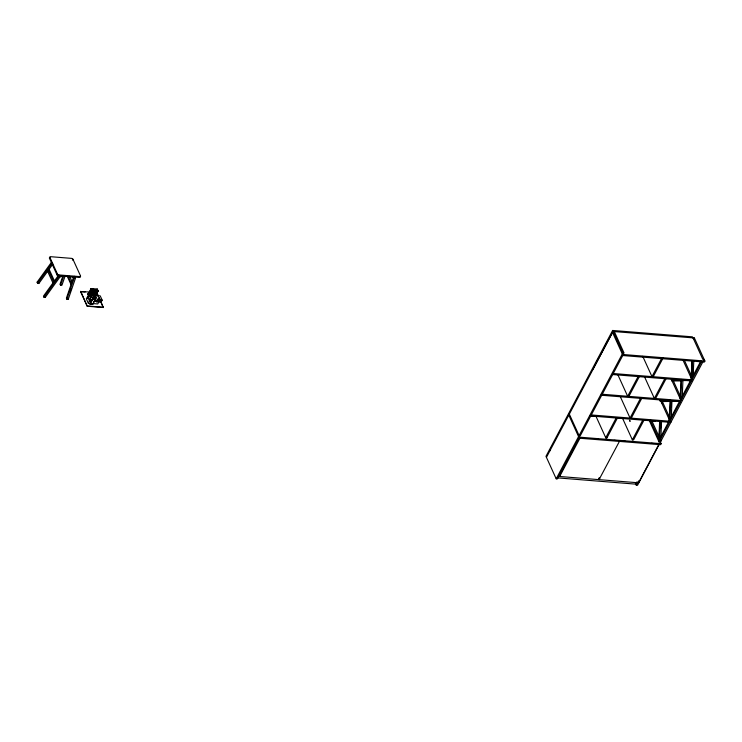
<?xml version="1.0" encoding="UTF-8"?>
<svg xmlns="http://www.w3.org/2000/svg" width="742" height="742" viewBox="0 0 742 742"><rect width="100%" height="100%" fill="white"/><g stroke="black" fill="none" stroke-linecap="round" stroke-linejoin="round"><path stroke-width="1.11" d="M658.868 440.34L659.657 420.927M659.406 440.312L658.924 439.19M660.788 439.366L661.011 440.952L659.647 440.85M692.666 376.018L692.889 370.304M659.332 437.27L651.958 421.085L650.613 421.002L650.66 419.907M659.184 439.227L659.916 421.168M660.204 420.816L659.462 439.208L658.924 439.255M660.742 427.884L660.974 422.179M660.909 437.019L661.558 420.927M662.254 403.769L662.346 401.524L670.156 401.459M669.238 420.742L670.082 400.244M669.534 420.185L669.562 419.638M670.62 400.133L669.831 419.62L669.303 419.666M681.128 380.739L671.955 380.692L672.002 379.598L680.961 379.533L680.182 398.76M671.158 407.173L671.343 402.591M671.278 417.431L671.946 401.162M680.804 398.899L681.592 379.412M682.213 397.684L682.909 380.451M691.433 378.318L692.128 361.15M691.711 378.299L692.407 361.057M693.158 376.111L693.77 361.159M74.692 278.083L74.821 277.647A5.296 3.469 -24.5 0 0 74.775 276.358M62.94 275.783L60.046 284.195L60.538 285.271L61.948 285.206L65.175 275.829M60.538 285.271L63.766 275.885M74.599 276.386A5.296 3.469 -24.5 0 1 75.304 278.723L68.301 299.156L66.891 299.221L73.857 278.899A3.756 2.458 -24.5 0 0 72.15 276.683L68.718 276.386M69.971 291.829L71.046 288.703M49.454 258.253L49.899 257.409A1.169 0.677 27.9 0 1 50.549 256.686L71.557 258.374A1.169 0.677 27.9 0 1 72.939 259.255L80.507 275.885L80.062 276.729A1.169 0.677 27.9 0 1 79.413 277.452L58.405 275.774A1.169 0.677 27.9 0 1 57.023 274.892L49.454 258.253A1.169 0.677 27.9 0 1 50.104 257.53M57.023 274.892L57.468 274.048L49.899 257.409M58.405 275.774L58.85 274.93L79.858 276.608A1.169 0.677 27.9 0 0 80.507 275.885M72.939 259.255L72.484 260.099A1.169 0.677 27.9 0 0 72.354 259.885M79.413 277.452L79.858 276.608M101.051 302.013L103.286 307.522L87.231 306.242L80.553 291.587L89.884 292.042M87.732 293.934L88.558 296.364L90.747 296.243L89.763 294.092L87.732 293.934L88.715 296.077L90.747 296.243M88.298 293.878L91.136 288.536L97.23 289.018L97.452 290.103L97.23 289.018M88.641 293.906L91.322 288.842L91.693 289.649L89.402 294.101M91.869 296.986L87.528 296.642L86.341 298.896L88.298 303.181L90.403 303.357M89.077 293.424L90.264 291.17L94.327 291.495L96.2 295.613M88.669 294.685L91.498 289.334L91.136 288.536M87.324 298.201L88.669 295.668M95.56 298.97L92.574 298.766L90.014 304.099L92.722 304.313L95.56 298.97L92.871 293.062L90.162 292.849L89.114 294.815L90.134 294.899M87.983 297.449L91.887 290.076L92.249 290.883L90.645 293.915M90.301 293.897L92.064 290.567L91.693 289.77M92.036 294.806L92.36 293.693L92.036 294.806L97.805 295.26L98.417 296.596M89.81 299.824C90.515 293.684 97.61 292.997 91.841 299.981L89.689 299.555L92.871 293.062M88.298 303.181L89.485 300.937L87.528 296.642M87.231 306.242L80.711 291.309M92.091 297.69L92.917 297.468M94.596 293.331L96.21 290.289M93.316 296.717L94.104 295.214M96.571 291.096L94.744 295.028L96.377 292.135M90.014 304.099L92.852 298.748L92.24 297.412M95.161 294.565L96.766 291.523M95.495 294.593L97.109 291.55M93.492 289.018L90.988 288.814L91.349 289.621L97.796 290.252L98.009 291.337L91.915 290.855M93.325 292.32L96.766 292.598L98.046 296.012M95.022 296.327L97.675 291.309M95.866 295.39L98.157 291.059L97.796 290.252M92.722 304.313L95.291 298.98M94.809 295.307L100.216 295.863L102.173 300.148L101.125 302.124L96.386 301.744L97.425 299.777L95.477 295.483M99.437 297.811C97.248 298.896 99.215 303.218 100.17 299.416L99.103 297.783L98.575 300.278M98.936 301.085L99.836 299.388L99.103 297.783M692.898 337.86L692.434 336.84L612.623 330.459L545.973 456.33L556.203 478.813L557.428 478.905L579.242 437.706M592.914 369.293L612.948 331.461M546.437 457.35L613.087 331.479L694.391 337.981L704.9 361.048L704.362 362.059L623.048 355.557L612.549 332.49M556.203 478.813L578.565 436.593M623.02 355.019L580.318 435.675L579.103 435.573L622.853 352.932L624.078 353.034L614.302 331.572M703.091 361.465L660.408 442.084L661.141 443.688L660.603 444.699L579.298 438.197L579.836 437.186L569.327 414.119M623.048 355.557L623.586 354.546L612.623 330.459M659.091 443.957L638.528 482.801L559.654 476.494L580.225 437.65M617.381 418.098L606.965 437.854L605.75 437.752L616.157 418.006M638.101 376.565L627.667 396.274L617.965 374.97M628.882 396.367L639.316 376.667M640.476 398.352L630.051 418.061L620.349 396.757M661.892 357.904L651.986 376.621L642.748 356.336M631.266 418.154L641.7 398.454M653.201 376.723L663.116 358.006M619.728 440.813L599.026 479.647L598.581 478.683M643.982 420.185L633.575 439.932L632.36 439.839L642.767 420.083M664.795 378.708L654.361 398.408L644.668 377.112M655.585 398.51L666.019 378.8M659.786 400.968L660.324 399.957L670.026 421.252L591.291 414.954M671.408 380.711L672.002 379.598L675.6 379.691M693.946 338.825L694.391 337.981M680.627 396.868L673.068 380.256L673.356 379.709M668.644 421.873L659.165 439.774L650.363 420.454L651.838 420.816M668.996 421.196L679.607 401.153L670.582 401.227L679.839 401.274M680.507 399.465L690.579 380.442L681.546 380.507L690.802 380.553M690.941 379.765L700.828 361.076M637.155 481.614L635.811 484.146L558.086 477.922M660.408 442.084L659.054 441.972L701.756 361.317M659.341 444.096L637.517 485.314L636.302 485.212L637.638 482.68M670.592 420.853L670.787 422.486L669.432 422.383M703.722 360.287L704.167 359.434L702.813 359.332L693.037 337.87M47.636 271.303L38.825 283.527L37.592 283.258L37.1 282.183L51.458 262.306M37.592 283.258L51.949 263.373A5.296 3.469 -24.5 0 1 52.348 262.965M54.518 281.153L49.102 269.263L52.83 264.096M66.697 276.228L63.246 275.968A3.756 2.458 -24.5 0 0 59.434 277.721L45.179 297.477L43.945 297.208L58.303 277.322A5.296 3.469 -24.5 0 1 60.733 275.551M691.47 378.745L691.896 361.048L691.229 378.197M660.714 401.45L670.035 401.339M671.955 380.692L680.924 380.627M665.555 400.281L661.029 400.318L660.742 400.865L662.096 400.977L669.451 417.134M650.613 421.002L655.316 421.085M617.474 418.126L622.659 418.534L632.36 439.839M60.325 284.65L61.002 284.705M97.081 289.306L97.109 290.076M91.498 289.334L97.601 289.825M97.304 290.512L91.544 290.048L92.898 292.867L91.674 290.187M92.064 290.567L98.157 291.059M80.553 291.587L85.144 291.958M92.722 293.35L90.014 293.127L92.694 299.035L95.412 299.249L94.067 296.299M90.134 293.396L95.189 294.184L92.481 293.962M91.906 294.537L93.603 294.676M92.194 295.316L94.225 295.483M94.16 297.292L96.061 297.44M97.425 299.777L102.173 300.148M89.689 299.555L91.841 299.981M66.678 298.599L67.355 298.655M89.485 300.937L91.748 301.113M94.002 301.298L98.974 301.688L97.777 303.942L92.509 303.524M89.893 303.83L92.602 304.044M87.38 305.954L103.435 307.244M623.586 354.546L704.9 361.048M613.226 373.523L691.961 379.821L682.928 359.981M612.196 374.515L691.423 380.832M671.705 380.154L673.068 380.256M602.254 394.243L680.989 400.541L671.297 379.236M600.964 395.208L680.46 401.552M662.383 400.43L661.029 400.318L660.992 401.413L662.346 401.533M591.086 415.854L595.65 416.225M619.616 418.136L623.039 418.414M643.574 420.055L649.287 420.51L659.054 441.972M669.488 422.272L590.085 415.928L596.049 416.457L605.75 437.752M605.732 437.706L606.965 437.854M579.836 437.186L661.141 443.688M595.965 438.912L598.219 439.088M613.968 440.349L616.212 440.535M623.104 441.082L625.348 441.258M651.216 443.336L653.47 443.512M49.102 269.263L47.868 268.994L53.73 281.867M37.1 282.183L38.334 282.461M684.282 360.083L692.119 377.298M679.375 401.608L679.857 402.674M630.097 421.224L629.522 420.241L629.967 421.215M638.621 480.825L639.066 481.79M635.375 483.181L636.302 485.212M599.694 478.646L599.193 477.672L599.564 478.636M598.72 478.692L599.156 479.657M568.789 415.13L579.298 438.197M549.451 449.754L549.915 450.774M559.756 474.518L560.191 475.483M559.218 475.529L559.654 476.494M96.766 292.598L98.667 296.781M100.43 301.243L103.286 307.522M94.429 297.449L96.386 301.744M90.264 291.17L91.164 293.146M90.162 292.849L91.823 296.494M89.94 295.093L90.598 296.522M69.711 276.469L72.419 282.414M68.283 276.525L71.436 283.463L71.046 284.594L67.439 276.664M67.819 298.08L68.301 299.156M66.891 299.221L66.4 298.145L73.365 277.823A3.756 2.458 -24.5 0 0 73.068 276.395M47.08 270.088L52.942 282.971M38.584 282.999L38.825 283.527M44.937 296.939L45.179 297.477M43.945 297.208L43.453 296.132L57.811 276.256A5.296 3.469 -24.5 0 1 58.21 275.838M58.85 274.93A1.169 0.677 27.9 0 1 57.468 274.048"/></g></svg>
